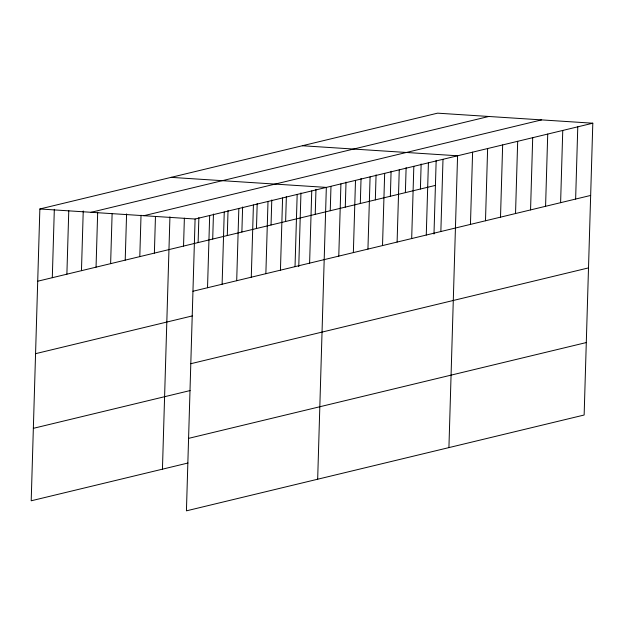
<?xml version="1.0" encoding="UTF-8"?>
<svg xmlns="http://www.w3.org/2000/svg" width="624" height="624" viewBox="0 0 624 624"><rect width="100%" height="100%" fill="white"/><g stroke="black" fill="none" stroke-linecap="round" stroke-linejoin="round"><path stroke-width="0.94" d="M592.8 123.209L195.094 219.016L186.428 510.838L584.142 415.022L592.8 123.209L437.572 113.162L39.858 208.978L31.2 500.791L187.964 463.024M52.299 277.696L54.327 209.321M66.885 274.186L68.773 210.623M81.463 270.668L83.234 210.959M96.049 267.158L97.679 212.261M110.627 263.648L112.117 213.564M125.213 260.13L126.586 213.899M139.799 256.62L141.024 215.202M154.378 253.102L155.462 216.505M162.443 469.178L169.931 216.848M183.542 246.082L184.376 218.15M198.128 242.564L198.869 217.526M207.527 287.734L209.672 215.506M212.706 239.054L213.455 214.009M222.113 284.224L224.258 211.996M227.292 235.537L228.033 210.499M236.699 280.714L238.836 208.478M241.878 232.027L242.619 206.989M251.277 277.196L253.422 204.968M256.456 228.517L257.197 203.471M265.863 273.686L268 201.451M271.042 224.999L271.783 199.961M280.441 270.169L282.586 197.941M285.62 221.489L286.369 196.443M295.027 266.659L297.172 194.431M298.763 266.596L300.947 192.933M309.605 263.149L311.75 190.913M315.229 214.352L315.97 189.314M317.671 479.216L326.336 187.403L171.109 177.364M330.252 210.733L330.97 186.654M338.777 256.121L340.915 183.885M345.283 207.113L346.024 182.075M353.356 252.603L355.501 180.375M360.305 203.494L361.046 178.456M367.942 249.093L370.087 176.865M375.328 199.875L376.069 174.837M382.52 245.583L384.665 173.347M390.351 196.256L391.092 171.218M397.106 242.065L399.251 169.837M405.374 192.637L406.123 167.599M411.684 238.555L413.829 166.319M420.404 189.017L421.145 163.979M426.27 235.037L428.415 162.809M433.984 234.023L436.168 160.36M440.856 231.527L442.993 159.299M448.921 447.595L457.579 155.782L302.351 145.743M470.457 224.398L472.602 152.162M485.488 220.779L487.625 148.543M500.51 217.16L502.655 144.924M515.533 213.533L517.678 141.305M530.556 209.914L532.701 137.686M545.579 206.294L547.724 134.066M560.609 202.675L562.754 130.447M575.632 199.056L577.777 126.828M91.088 212.293L488.795 116.477M143.863 215.709L541.577 119.894M37.721 281.213L435.427 185.398M192.949 291.252L590.655 195.437M35.568 353.675L192.332 315.908M190.796 363.714L588.502 267.899M33.353 428.329L190.117 390.562M188.581 438.368L586.287 342.56M39.858 208.978L195.094 219.016"/></g></svg>
